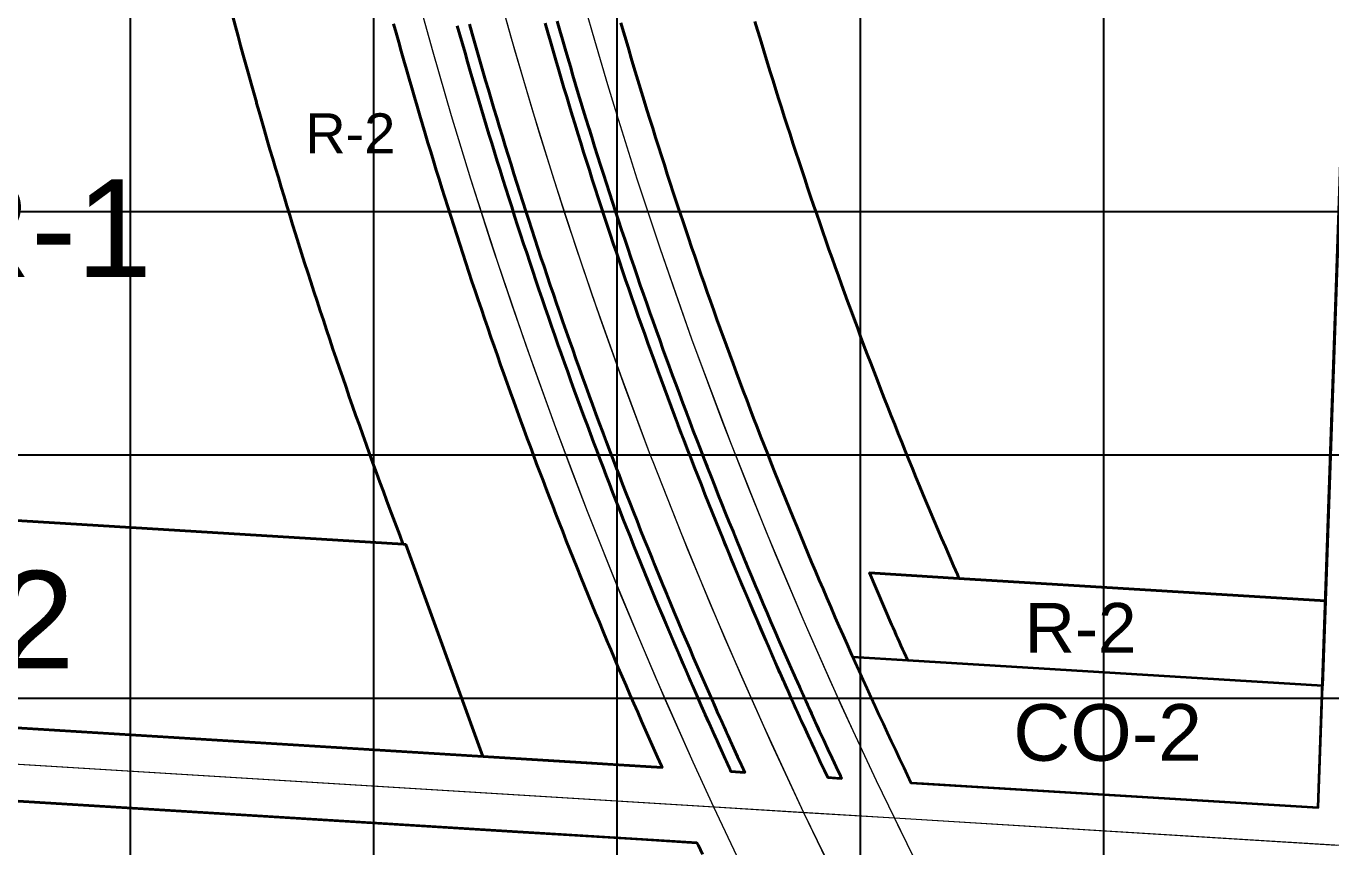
# Model space of a CAD drawing. Header units: millimetres. Extents: x 464536 to 476893, y 870501 to 881610.
# Drawn here: x 466457 to 466993, y 874039 to 874376 of the extents above; entities that cross this region are included whole.
import ezdxf
from ezdxf.enums import TextEntityAlignment as Align

# ---------------------------------------------------------------- set-up
doc = ezdxf.new("R2010")
doc.units = ezdxf.units.MM
for name, color, linetype, lineweight in [('Center_1', 7, 'Continuous', 5), ('Land Use Code', 7, 'Continuous', 35), ('Manufacturing and storage', 212, 'Continuous', 35), ('Mixed use', 30, 'Continuous', 35), ('Proposed Road Net work', 7, 'Continuous', 35), ('Recreational _ Environmental', 84, 'Continuous', 35), ('Residence', 50, 'Continuous', 35)]:
    doc.layers.add(name, color=color, linetype=linetype, lineweight=lineweight)
doc.layers.add('Commerce_ Business _ Trade', color=10, linetype='Continuous')
doc.layers.add('Grid1', color=7, linetype='Continuous')
doc.styles.add('Arial', font='arial.ttf')

msp = doc.modelspace()

# ---------------------------------------------------------------- linework, layer by layer
at = {"layer": 'Center_1'}
for points in [[(466790.81, 874023.97), (466776.73, 874052.97), (466760.21, 874088.55), (466744.37, 874124.44), (466729.23, 874160.63), (466714.78, 874197.1), (466713.76, 874199.75), (466701.46, 874232.66), (466689.73, 874265.77), (466678.56, 874299.08), (466667.97, 874332.58), (466657.96, 874366.26), (466648.52, 874400.1), (466639.32, 874435.5), (466630.75, 874471.05), (466622.81, 874506.75), (466615.51, 874542.59), (466609.3, 874576.04), (466603.64, 874609.6), (466598.55, 874643.24), (466594.01, 874676.96), (466592.42, 874689.85), (466588.85, 874721.82)], [(466750.45, 874032.58), (466739.74, 874055.23), (466731.27, 874073.66), (466716.17, 874107.76), (466701.68, 874142.12), (466687.82, 874176.74), (466674.76, 874211.07), (466662.56, 874244.93), (466650.95, 874279), (466639.93, 874313.26), (466631.99, 874339.29), (466624.39, 874365.42), (466617.14, 874391.65), (466607.73, 874427.83), (466598.98, 874464.18), (466590.88, 874500.67), (466589.7, 874506.26), (466582.67, 874541.27), (466576.24, 874576.39), (466570.42, 874611.61), (466565.2, 874646.93), (466563.14, 874662.2), (466558.33, 874701.73), (466556.5, 874718.68)], [(466682.81, 874397.87), (466690.62, 874370.3), (466696, 874352.12), (466699.14, 874341.81), (466708.1, 874313.37), (466717.47, 874285.07), (466730.57, 874247.7), (466733.13, 874240.67), (466746.81, 874204.37), (466761.19, 874168.34), (466776.25, 874132.59), (466778.16, 874128.19), (466792.04, 874097.06), (466806.44, 874066.17), (466813.9, 874050.69), (466821.52, 874035.19)], [(468355.42, 873956.2), (468352.98, 873956.35), (465187.59, 874150.37)]]:
    msp.add_lwpolyline(points, dxfattribs=at)
for points in [[(466776.73, 874052.97, 0), (466763.46, 874081.41, 0), (466750.62, 874110.05, 0), (466738.23, 874138.88, 0), (466726.28, 874167.9, 0), (466714.78, 874197.1, 0), (466713.76, 874199.75, 0), (466703.18, 874227.94, 0), (466693.02, 874256.29, 0), (466683.28, 874284.78, 0), (466673.95, 874313.42, 0), (466665.05, 874342.19, 0), (466656.57, 874371.08, 0), (466648.52, 874400.1, 0)], [(466682.81, 874397.87, 0), (466690.62, 874370.3, 0), (466696, 874352.12, 0), (466699.14, 874341.81, 0), (466708.1, 874313.37, 0), (466717.47, 874285.07, 0), (466723.93, 874266.36, 0), (466730.57, 874247.7, 0), (466733.13, 874240.67, 0), (466743.33, 874213.42, 0), (466753.91, 874186.32, 0), (466764.89, 874159.37, 0), (466776.25, 874132.59, 0), (466778.16, 874128.19, 0), (466787.35, 874107.41, 0), (466796.78, 874086.74, 0), (466806.44, 874066.17, 0), (466813.9, 874050.69, 0)], [(466739.74, 874055.23, 0), (466731.27, 874073.66, 0), (466719.89, 874099.21, 0), (466708.85, 874124.91, 0), (466698.16, 874150.75, 0), (466687.82, 874176.74, 0), (466681.21, 874193.88, 0), (466674.76, 874211.07, 0), (466665.56, 874236.45, 0), (466656.68, 874261.94, 0), (466648.14, 874287.55, 0), (466639.93, 874313.26, 0), (466631.99, 874339.29, 0), (466624.39, 874365.42, 0), (466617.14, 874391.65, 0)], [(466739.74, 874055.23, 0), (466179.25, 874089.59, 0)], [(466982.33, 873657.58, 0), (466968.78, 873675.23, 0), (466955.42, 873693.03, 0), (466942.26, 873710.97, 0), (466933.96, 873722.47, 0), (466925.75, 873734.04, 0), (466912.52, 873753.02, 0), (466899.63, 873771.97, 0), (466886.94, 873791.05, 0), (466874.46, 873810.28, 0), (466862.2, 873829.64, 0), (466850.15, 873849.14, 0), (466838.32, 873868.76, 0), (466828.3, 873885.78, 0), (466818.44, 873902.89, 0), (466806.54, 873924.05, 0), (466794.89, 873945.35, 0), (466783.49, 873966.79, 0), (466772.34, 873988.36, 0), (466761.44, 874010.05, 0), (466750.45, 874032.58, 0), (466739.74, 874055.23, 0)], [(466776.73, 874052.97, 0), (466739.74, 874055.23, 0)], [(466984.1, 873708.93, 0), (466971.1, 873726.57, 0), (466958.28, 873744.35, 0), (466945.66, 873762.26, 0), (466933.22, 873780.31, 0), (466920.99, 873798.48, 0), (466908.94, 873816.79, 0), (466897.1, 873835.23, 0), (466885.45, 873853.79, 0), (466874, 873872.48, 0), (466862.75, 873891.29, 0), (466851.7, 873910.21, 0), (466840.86, 873929.26, 0), (466835.76, 873938.38, 0), (466825.42, 873957.22, 0), (466815.28, 873976.16, 0), (466805.34, 873995.21, 0), (466795.6, 874014.36, 0), (466786.06, 874033.61, 0), (466776.73, 874052.97, 0)], [(466813.9, 874050.69, 0), (466776.73, 874052.97, 0)], [(466995.51, 874039.55, 0), (466813.9, 874050.69, 0)], [(466813.9, 874050.69, 0), (466816.42, 874045.51, 0), (466818.97, 874040.35, 0), (466821.52, 874035.19, 0), (466824.31, 874029.62, 0), (466827.11, 874024.06, 0), (466829.92, 874018.51, 0), (466830.25, 874017.87, 0), (466832.24, 874013.97, 0), (466832.25, 874013.95, 0)]]:
    msp.add_polyline3d(points, dxfattribs=at)
at = {"layer": 'Commerce_ Business _ Trade'}
msp.add_lwpolyline([(466989.77, 874105.03), (466988.04, 874055.04), (466843.61, 874063.89), (466825.87, 874064.98), (466820.71, 874065.3), (466820.67, 874065.39), (466819.19, 874068.47), (466817.72, 874071.55), (466816.01, 874075.15), (466814.31, 874078.75), (466812.61, 874082.36), (466810.92, 874085.97), (466809.24, 874089.58), (466807.57, 874093.19), (466805.9, 874096.81), (466804.24, 874100.43), (466802.59, 874104.06), (466800.94, 874107.69), (466799.3, 874111.32), (466797.67, 874114.96), (466796.82, 874116.86), (466819.37, 874115.47)], close=True, dxfattribs=at)
at = {"layer": 'Grid1'}
for p, q in [((466500, 870600), (466500, 881600)), ((466600, 870600), (466600, 881600)), ((466700, 870600), (466700, 881600)), ((466800, 870600), (466800, 881600)), ((466900, 870600), (466900, 881600)), ((464700, 874300), (472600, 874300)), ((464700, 874200), (472600, 874200)), ((464700, 874100), (472600, 874100))]:
    msp.add_line(p, q, dxfattribs=at)
at = {"layer": 'Manufacturing and storage'}
msp.add_lwpolyline([(466357.52, 874063.63), (466621.76, 874047.44), (466661.37, 874045.01), (466680.27, 874043.85), (466710.04, 874042.02), (466732.78, 874040.63), (466733.35, 874039.42), (466735.01, 874035.92)], dxfattribs=at)
at = {"layer": 'Mixed use'}
msp.add_lwpolyline([(466608.15, 874377.08), (466609.2, 874373.31), (466610.25, 874369.54), (466611.3, 874365.78), (466612.37, 874362.01), (466613.44, 874358.25), (466614.52, 874354.49), (466615.6, 874350.73), (466616.69, 874346.98), (466617.79, 874343.23), (466618.9, 874339.47), (466620.01, 874335.72), (466621.13, 874331.98), (466622.26, 874328.23), (466623.39, 874324.49), (466624.53, 874320.75), (466625.68, 874317.01), (466626.84, 874313.27), (466628, 874309.54), (466629.2, 874305.7), (466630.41, 874301.86), (466631.63, 874298.03), (466632.85, 874294.2), (466634.08, 874290.37), (466635.32, 874286.54), (466636.57, 874282.71), (466637.82, 874278.89), (466639.08, 874275.07), (466640.35, 874271.25), (466641.63, 874267.44), (466642.91, 874263.62), (466644.2, 874259.81), (466645.5, 874256.01), (466646.81, 874252.2), (466648.12, 874248.4), (466649.44, 874244.6), (466650.77, 874240.8), (466652.1, 874237), (466653.44, 874233.21), (466654.79, 874229.42), (466656.15, 874225.63), (466657.51, 874221.85), (466658.88, 874218.06), (466660.26, 874214.29), (466661.65, 874210.51), (466663.04, 874206.74), (466664.33, 874203.27), (466665.62, 874199.81), (466666.91, 874196.35), (466668.22, 874192.89), (466669.53, 874189.44), (466670.85, 874185.98), (466672.17, 874182.53), (466673.5, 874179.08), (466674.83, 874175.64), (466676.17, 874172.19), (466677.64, 874168.45), (466679.11, 874164.71), (466680.59, 874160.97), (466682.07, 874157.24), (466683.57, 874153.51), (466685.07, 874149.78), (466686.58, 874146.05), (466688.09, 874142.33), (466689.61, 874138.61), (466691.14, 874134.89), (466692.68, 874131.18), (466694.22, 874127.47), (466695.78, 874123.76), (466696.08, 874123.03), (466697.33, 874120.05), (466698.9, 874116.35), (466700.47, 874112.65), (466702.05, 874108.95), (466703.64, 874105.26), (466705.23, 874101.57), (466706.83, 874097.88), (466708.44, 874094.2), (466710.05, 874090.52), (466711.67, 874086.84), (466713.3, 874083.17), (466714.94, 874079.49), (466716.58, 874075.83), (466718.23, 874072.16), (466718.5, 874071.56), (466695.96, 874072.94), (466689.75, 874073.32), (466644.78, 874076.08), (466613.22, 874163.18), (466612.09, 874163.24), (466612, 874163.49), (466610.64, 874167.05), (466609.29, 874170.61), (466607.95, 874174.15), (466606.61, 874177.73), (466605.28, 874181.3), (466603.96, 874184.87), (466602.52, 874188.76), (466601.09, 874192.65), (466599.67, 874196.54), (466598.26, 874200.44), (466596.86, 874204.34), (466595.46, 874208.24), (466594.07, 874212.14), (466592.69, 874216.05), (466591.31, 874219.96), (466589.95, 874223.87), (466588.59, 874227.79), (466587.23, 874231.7), (466585.89, 874235.62), (466584.55, 874239.55), (466583.22, 874243.47), (466581.9, 874247.4), (466580.59, 874251.33), (466579.28, 874255.26), (466577.98, 874259.2), (466576.69, 874263.13), (466575.41, 874267.07), (466574.13, 874271.02), (466572.86, 874274.96), (466571.6, 874278.91), (466570.34, 874282.86), (466569.1, 874286.81), (466567.86, 874290.77), (466566.66, 874294.61), (466565.47, 874298.46), (466564.29, 874302.31), (466563.12, 874306.17), (466561.95, 874310.02), (466560.79, 874313.88), (466559.63, 874317.74), (466558.49, 874321.6), (466557.35, 874325.47), (466556.21, 874329.33), (466555.09, 874333.2), (466553.97, 874337.07), (466552.86, 874340.94), (466551.84, 874344.53), (466551.76, 874344.82), (466550.66, 874348.7), (466549.58, 874352.57), (466548.49, 874356.46), (466547.42, 874360.34), (466546.35, 874364.22), (466545.29, 874368.11), (466544.24, 874372), (466543.16, 874376.01), (466542.1, 874380.02)], dxfattribs=at)
msp.add_lwpolyline([(466756.62, 874378.03), (466757.67, 874374.52), (466758.7, 874371.06), (466761.77, 874360.97), (466762.89, 874357.35), (466764.03, 874353.68), (466765.17, 874350.01), (466766.33, 874346.34), (466767.49, 874342.67), (466768.66, 874339.01), (466769.83, 874335.34), (466771.01, 874331.69), (466772.2, 874328.03), (466773.4, 874324.37), (466774.6, 874320.72), (466775.82, 874317.07), (466777.04, 874313.42), (466778.26, 874309.78), (466779.49, 874306.14), (466780.73, 874302.51), (466781.97, 874298.88), (466783.22, 874295.26), (466784.48, 874291.64), (466785.74, 874288.03), (466787.01, 874284.41), (466788.29, 874280.8), (466789.58, 874277.19), (466790.87, 874273.59), (466792.16, 874270.01), (466794.65, 874263.15), (466795.98, 874259.53), (466797.33, 874255.89), (466798.68, 874252.25), (466800.04, 874248.61), (466801.41, 874244.98), (466802.78, 874241.35), (466804.16, 874237.72), (466805.55, 874234.09), (466806.94, 874230.47), (466808.35, 874226.85), (466809.76, 874223.23), (466811.17, 874219.61), (466812.6, 874216), (466814.03, 874212.39), (466815.47, 874208.79), (466816.92, 874205.18), (466818.37, 874201.58), (466819.83, 874197.98), (466821.3, 874194.39), (466822.77, 874190.8), (466824.25, 874187.21), (466825.74, 874183.62), (466827.24, 874180.04), (466828.08, 874178.03), (466828.74, 874176.46), (466830.25, 874172.88), (466831.77, 874169.31), (466833.29, 874165.74), (466834.83, 874162.17), (466836.36, 874158.61), (466838.21, 874154.35), (466839.76, 874150.8), (466840.44, 874149.25), (466803.64, 874151.5), (466812.73, 874130.3, 0.001593), (466817.89, 874118.75), (466819.37, 874115.47), (466796.82, 874116.86), (466796.05, 874118.6), (466794.43, 874122.24), (466792.82, 874125.88), (466791.22, 874129.53), (466789.62, 874133.18), (466787.72, 874137.55), (466786.14, 874141.21), (466784.57, 874144.88), (466783, 874148.55), (466781.45, 874152.22), (466779.89, 874155.89), (466778.35, 874159.57), (466776.81, 874163.25), (466775.28, 874166.93), (466773.76, 874170.62), (466772.25, 874174.31), (466770.74, 874178), (466769.24, 874181.7), (466767.75, 874185.4), (466766.26, 874189.1), (466764.78, 874192.8), (466763.31, 874196.51), (466761.85, 874200.22), (466760.39, 874203.93), (466758.95, 874207.65), (466757.51, 874211.37), (466756.07, 874215.09), (466754.65, 874218.82), (466753.23, 874222.54), (466751.82, 874226.27), (466750.41, 874230.01), (466749.02, 874233.74), (466747.63, 874237.48), (466746.25, 874241.22), (466744.87, 874244.96), (466742.33, 874251.96), (466740.99, 874255.66), (466739.67, 874259.36), (466738.35, 874263.07), (466737.03, 874266.78), (466735.73, 874270.49), (466734.43, 874274.21), (466733.14, 874277.92), (466731.85, 874281.64), (466730.58, 874285.37), (466729.31, 874289.09), (466728.04, 874292.83), (466726.78, 874296.58), (466725.53, 874300.33), (466724.29, 874304.07), (466723.05, 874307.83), (466721.82, 874311.58), (466720.6, 874315.34), (466719.38, 874319.1), (466718.18, 874322.86), (466716.98, 874326.62), (466715.78, 874330.39), (466714.6, 874334.15), (466713.42, 874337.93), (466712.25, 874341.7), (466711.09, 874345.46), (466707.97, 874355.73), (466706.89, 874359.33), (466705.81, 874362.94), (466704.74, 874366.56), (466703.68, 874370.17), (466702.62, 874373.79), (466701.54, 874377.52)], format="xyb", dxfattribs=at)
msp.add_lwpolyline([(466612.09, 874163.24), (466613.22, 874163.18), (466644.78, 874076.08), (466201.25, 874103.27), (466269.52, 874184.24), (466533.73, 874168.05)], close=True, dxfattribs=at)
msp.add_lwpolyline([(466840.44, 874149.25), (466925.93, 874144.01), (466990.98, 874140.02), (466989.77, 874105.03), (466819.37, 874115.47), (466817.89, 874118.75, -0.001593), (466812.73, 874130.3), (466803.64, 874151.5)], format="xyb", close=True, dxfattribs=at)
at = {"layer": 'Proposed Road Net work'}
for points in [[(466701.54, 874377.52, 0), (466702.62, 874373.79, 0), (466703.68, 874370.17, 0), (466704.74, 874366.56, 0), (466705.81, 874362.94, 0), (466706.89, 874359.33, 0), (466707.97, 874355.73, 0), (466711.09, 874345.46, 0), (466712.25, 874341.7, 0), (466713.42, 874337.93, 0), (466714.6, 874334.15, 0), (466715.78, 874330.39, 0), (466716.98, 874326.62, 0), (466718.18, 874322.86, 0), (466719.38, 874319.1, 0), (466720.6, 874315.34, 0), (466721.82, 874311.58, 0), (466723.05, 874307.83, 0), (466724.29, 874304.07, 0), (466725.53, 874300.33, 0), (466726.78, 874296.58, 0), (466728.04, 874292.83, 0), (466729.31, 874289.09, 0), (466730.58, 874285.37, 0), (466731.85, 874281.64, 0), (466733.14, 874277.92, 0), (466734.43, 874274.21, 0), (466735.73, 874270.49, 0), (466737.03, 874266.78, 0), (466738.35, 874263.07, 0), (466739.67, 874259.36, 0), (466740.99, 874255.66, 0), (466742.33, 874251.96, 0), (466744.87, 874244.96, 0), (466746.25, 874241.22, 0), (466747.63, 874237.48, 0), (466749.02, 874233.74, 0), (466750.41, 874230.01, 0), (466751.82, 874226.27, 0), (466753.23, 874222.54, 0), (466754.65, 874218.82, 0), (466756.07, 874215.09, 0), (466757.51, 874211.37, 0), (466758.95, 874207.65, 0), (466760.39, 874203.93, 0), (466761.85, 874200.22, 0), (466763.31, 874196.51, 0), (466764.78, 874192.8, 0), (466766.26, 874189.1, 0), (466767.75, 874185.4, 0), (466769.24, 874181.7, 0), (466770.74, 874178, 0), (466772.25, 874174.31, 0), (466773.76, 874170.62, 0), (466775.28, 874166.93, 0), (466776.81, 874163.25, 0), (466778.35, 874159.57, 0), (466779.89, 874155.89, 0), (466781.45, 874152.22, 0), (466783, 874148.55, 0), (466784.57, 874144.88, 0), (466786.14, 874141.21, 0), (466787.72, 874137.55, 0), (466789.62, 874133.18, 0), (466791.22, 874129.53, 0), (466792.82, 874125.88, 0), (466794.43, 874122.24, 0), (466796.05, 874118.6, 0), (466797.67, 874114.96, 0), (466799.3, 874111.32, 0), (466800.94, 874107.69, 0), (466802.59, 874104.06, 0), (466804.24, 874100.43, 0), (466805.9, 874096.81, 0), (466807.57, 874093.19, 0), (466809.24, 874089.58, 0), (466810.92, 874085.97, 0), (466812.61, 874082.36, 0), (466814.31, 874078.75, 0), (466816.01, 874075.15, 0), (466817.72, 874071.55, 0), (466819.19, 874068.47, 0), (466820.67, 874065.3, 0), (466988.04, 874055.04, 0), (467016.18, 874870.3, 0)], [(466701.54, 874377.52, 0), (466702.62, 874373.79, 0), (466703.68, 874370.17, 0), (466704.74, 874366.56, 0), (466705.81, 874362.94, 0), (466706.89, 874359.33, 0), (466707.97, 874355.73, 0), (466711.09, 874345.46, 0), (466712.25, 874341.7, 0), (466713.42, 874337.93, 0), (466714.6, 874334.15, 0), (466715.78, 874330.39, 0), (466716.98, 874326.62, 0), (466718.18, 874322.86, 0), (466719.38, 874319.1, 0), (466720.6, 874315.34, 0), (466721.82, 874311.58, 0), (466723.05, 874307.83, 0), (466724.29, 874304.07, 0), (466725.53, 874300.33, 0), (466726.78, 874296.58, 0), (466728.04, 874292.83, 0), (466729.31, 874289.09, 0), (466730.58, 874285.37, 0), (466731.85, 874281.64, 0), (466733.14, 874277.92, 0), (466734.43, 874274.21, 0), (466735.73, 874270.49, 0), (466737.03, 874266.78, 0), (466738.35, 874263.07, 0), (466739.67, 874259.36, 0), (466740.99, 874255.66, 0), (466742.33, 874251.96, 0), (466744.87, 874244.96, 0), (466746.25, 874241.22, 0), (466747.63, 874237.48, 0), (466749.02, 874233.74, 0), (466750.41, 874230.01, 0), (466751.82, 874226.27, 0), (466753.23, 874222.54, 0), (466754.65, 874218.82, 0), (466756.07, 874215.09, 0), (466757.51, 874211.37, 0), (466758.95, 874207.65, 0), (466760.39, 874203.93, 0), (466761.85, 874200.22, 0), (466763.31, 874196.51, 0), (466764.78, 874192.8, 0), (466766.26, 874189.1, 0), (466767.75, 874185.4, 0), (466769.24, 874181.7, 0), (466770.74, 874178, 0), (466772.25, 874174.31, 0), (466773.76, 874170.62, 0), (466775.28, 874166.93, 0), (466776.81, 874163.25, 0), (466778.35, 874159.57, 0), (466779.89, 874155.89, 0), (466781.45, 874152.22, 0), (466783, 874148.55, 0), (466784.57, 874144.88, 0), (466786.14, 874141.21, 0), (466787.72, 874137.55, 0), (466789.62, 874133.18, 0), (466791.22, 874129.53, 0), (466792.82, 874125.88, 0), (466794.43, 874122.24, 0), (466796.05, 874118.6, 0), (466797.67, 874114.96, 0), (466799.3, 874111.32, 0), (466800.94, 874107.69, 0), (466802.59, 874104.06, 0), (466804.24, 874100.43, 0), (466805.9, 874096.81, 0), (466807.57, 874093.19, 0), (466809.24, 874089.58, 0), (466810.92, 874085.97, 0), (466812.61, 874082.36, 0), (466814.31, 874078.75, 0), (466816.01, 874075.15, 0), (466817.72, 874071.55, 0), (466819.19, 874068.47, 0), (466820.67, 874065.3, 0), (466988.04, 874055.04, 0), (467016.18, 874870.3, 0)], [(466201.25, 874103.27, 0), (466718.5, 874071.56, 0), (466718.23, 874072.16, 0), (466716.58, 874075.83, 0), (466714.94, 874079.49, 0), (466713.3, 874083.17, 0), (466711.67, 874086.84, 0), (466710.05, 874090.52, 0), (466708.44, 874094.2, 0), (466706.83, 874097.88, 0), (466705.23, 874101.57, 0), (466703.64, 874105.26, 0), (466702.05, 874108.95, 0), (466700.47, 874112.65, 0), (466698.9, 874116.35, 0), (466697.33, 874120.05, 0), (466695.78, 874123.76, 0), (466694.22, 874127.47, 0), (466692.68, 874131.18, 0), (466691.14, 874134.89, 0), (466689.61, 874138.61, 0), (466688.09, 874142.33, 0), (466686.58, 874146.05, 0), (466685.07, 874149.78, 0), (466683.57, 874153.51, 0), (466682.07, 874157.24, 0), (466680.59, 874160.97, 0), (466679.11, 874164.71, 0), (466677.64, 874168.45, 0), (466676.17, 874172.19, 0), (466674.83, 874175.64, 0), (466673.5, 874179.08, 0), (466672.17, 874182.53, 0), (466670.85, 874185.98, 0), (466669.53, 874189.44, 0), (466668.22, 874192.89, 0), (466666.91, 874196.35, 0), (466665.62, 874199.81, 0), (466664.33, 874203.27, 0), (466663.04, 874206.74, 0), (466661.65, 874210.51, 0), (466660.26, 874214.29, 0), (466658.88, 874218.06, 0), (466657.51, 874221.85, 0), (466656.15, 874225.63, 0), (466654.79, 874229.42, 0), (466653.44, 874233.21, 0), (466652.1, 874237, 0), (466650.77, 874240.8, 0), (466649.44, 874244.6, 0), (466648.12, 874248.4, 0), (466646.81, 874252.2, 0), (466645.5, 874256.01, 0), (466644.2, 874259.81, 0), (466642.91, 874263.62, 0), (466641.63, 874267.44, 0), (466640.35, 874271.25, 0), (466639.08, 874275.07, 0), (466637.82, 874278.89, 0), (466636.57, 874282.71, 0), (466635.32, 874286.54, 0), (466634.08, 874290.37, 0), (466632.85, 874294.2, 0), (466631.63, 874298.03, 0), (466630.41, 874301.86, 0), (466629.2, 874305.7, 0), (466628, 874309.54, 0), (466626.84, 874313.27, 0), (466625.68, 874317.01, 0), (466624.53, 874320.75, 0), (466623.39, 874324.49, 0), (466622.26, 874328.23, 0), (466621.13, 874331.98, 0), (466620.01, 874335.72, 0), (466618.9, 874339.47, 0), (466617.79, 874343.23, 0), (466616.69, 874346.98, 0), (466615.6, 874350.73, 0), (466614.52, 874354.49, 0), (466613.44, 874358.25, 0), (466612.37, 874362.01, 0), (466611.3, 874365.78, 0), (466610.25, 874369.54, 0), (466609.2, 874373.31, 0), (466608.15, 874377.08, 0)], [(466201.25, 874103.27, 0), (466718.5, 874071.56, 0), (466718.23, 874072.16, 0), (466716.58, 874075.83, 0), (466714.94, 874079.49, 0), (466713.3, 874083.17, 0), (466711.67, 874086.84, 0), (466710.05, 874090.52, 0), (466708.44, 874094.2, 0), (466706.83, 874097.88, 0), (466705.23, 874101.57, 0), (466703.64, 874105.26, 0), (466702.05, 874108.95, 0), (466700.47, 874112.65, 0), (466698.9, 874116.35, 0), (466697.33, 874120.05, 0), (466695.78, 874123.76, 0), (466694.22, 874127.47, 0), (466692.68, 874131.18, 0), (466691.14, 874134.89, 0), (466689.61, 874138.61, 0), (466688.09, 874142.33, 0), (466686.58, 874146.05, 0), (466685.07, 874149.78, 0), (466683.57, 874153.51, 0), (466682.07, 874157.24, 0), (466680.59, 874160.97, 0), (466679.11, 874164.71, 0), (466677.64, 874168.45, 0), (466676.17, 874172.19, 0), (466674.83, 874175.64, 0), (466673.5, 874179.08, 0), (466672.17, 874182.53, 0), (466670.85, 874185.98, 0), (466669.53, 874189.44, 0), (466668.22, 874192.89, 0), (466666.91, 874196.35, 0), (466665.62, 874199.81, 0), (466664.33, 874203.27, 0), (466663.04, 874206.74, 0), (466661.65, 874210.51, 0), (466660.26, 874214.29, 0), (466658.88, 874218.06, 0), (466657.51, 874221.85, 0), (466656.15, 874225.63, 0), (466654.79, 874229.42, 0), (466653.44, 874233.21, 0), (466652.1, 874237, 0), (466650.77, 874240.8, 0), (466649.44, 874244.6, 0), (466648.12, 874248.4, 0), (466646.81, 874252.2, 0), (466645.5, 874256.01, 0), (466644.2, 874259.81, 0), (466642.91, 874263.62, 0), (466641.63, 874267.44, 0), (466640.35, 874271.25, 0), (466639.08, 874275.07, 0), (466637.82, 874278.89, 0), (466636.57, 874282.71, 0), (466635.32, 874286.54, 0), (466634.08, 874290.37, 0), (466632.85, 874294.2, 0), (466631.63, 874298.03, 0), (466630.41, 874301.86, 0), (466629.2, 874305.7, 0), (466628, 874309.54, 0), (466626.84, 874313.27, 0), (466625.68, 874317.01, 0), (466624.53, 874320.75, 0), (466623.39, 874324.49, 0), (466622.26, 874328.23, 0), (466621.13, 874331.98, 0), (466620.01, 874335.72, 0), (466618.9, 874339.47, 0), (466617.79, 874343.23, 0), (466616.69, 874346.98, 0), (466615.6, 874350.73, 0), (466614.52, 874354.49, 0), (466613.44, 874358.25, 0), (466612.37, 874362.01, 0), (466611.3, 874365.78, 0), (466610.25, 874369.54, 0), (466609.2, 874373.31, 0), (466608.15, 874377.08, 0)], [(466634.32, 874376.27, 0), (466635.37, 874372.55, 0), (466636.42, 874368.84, 0), (466637.48, 874365.12, 0), (466638.54, 874361.4, 0), (466639.61, 874357.69, 0), (466640.69, 874353.98, 0), (466641.78, 874350.27, 0), (466642.87, 874346.57, 0), (466643.97, 874342.86, 0), (466645.08, 874339.16, 0), (466646.19, 874335.46, 0), (466647.31, 874331.76, 0), (466648.44, 874328.06, 0), (466649.57, 874324.37, 0), (466650.71, 874320.68, 0), (466651.86, 874316.99, 0), (466653.05, 874313.2, 0), (466654.25, 874309.4, 0), (466655.45, 874305.62, 0), (466656.66, 874301.83, 0), (466657.88, 874298.04, 0), (466659.1, 874294.26, 0), (466660.33, 874290.48, 0), (466661.57, 874286.71, 0), (466662.82, 874282.93, 0), (466664.07, 874279.16, 0), (466665.33, 874275.39, 0), (466666.6, 874271.62, 0), (466667.87, 874267.86, 0), (466669.16, 874264.09, 0), (466670.45, 874260.33, 0), (466671.74, 874256.58, 0), (466673.05, 874252.82, 0), (466674.36, 874249.07, 0), (466675.68, 874245.32, 0), (466677, 874241.57, 0), (466678.34, 874237.83, 0), (466679.68, 874234.08, 0), (466681.02, 874230.34, 0), (466682.38, 874226.61, 0), (466683.74, 874222.87, 0), (466685.11, 874219.14, 0), (466686.49, 874215.41, 0), (466687.76, 874211.99, 0), (466689.03, 874208.57, 0), (466690.31, 874205.15, 0), (466691.6, 874201.73, 0), (466692.9, 874198.32, 0), (466694.2, 874194.91, 0), (466695.5, 874191.5, 0), (466696.82, 874188.09, 0), (466698.14, 874184.69, 0), (466699.46, 874181.28, 0), (466700.91, 874177.59, 0), (466702.36, 874173.89, 0), (466703.82, 874170.2, 0), (466705.29, 874166.51, 0), (466706.77, 874162.82, 0), (466708.25, 874159.14, 0), (466709.74, 874155.45, 0), (466711.24, 874151.78, 0), (466712.74, 874148.1, 0), (466714.25, 874144.43, 0), (466715.77, 874140.76, 0), (466717.3, 874137.09, 0), (466718.83, 874133.43, 0), (466720.37, 874129.76, 0), (466721.92, 874126.11, 0), (466723.47, 874122.45, 0), (466725.03, 874118.8, 0), (466726.6, 874115.15, 0), (466728.17, 874111.5, 0), (466729.75, 874107.86, 0), (466731.34, 874104.22, 0), (466732.94, 874100.58, 0), (466734.54, 874096.95, 0), (466736.15, 874093.32, 0), (466737.77, 874089.69, 0), (466739.39, 874086.07, 0), (466741.02, 874082.44, 0), (466742.66, 874078.83, 0), (466744.33, 874075.16, 0), (466746, 874071.49, 0), (466746.76, 874069.83, 0), (466752.43, 874069.48, 0), (466751.17, 874072.22, 0), (466749.48, 874075.9, 0), (466747.8, 874079.59, 0), (466746.13, 874083.28, 0), (466744.46, 874086.98, 0), (466742.8, 874090.68, 0), (466741.15, 874094.38, 0), (466739.51, 874098.08, 0), (466737.87, 874101.79, 0), (466736.24, 874105.5, 0), (466734.62, 874109.22, 0), (466733, 874112.93, 0), (466731.39, 874116.65, 0), (466729.79, 874120.38, 0), (466728.2, 874124.1, 0), (466726.61, 874127.83, 0), (466725.04, 874131.57, 0), (466723.46, 874135.3, 0), (466721.9, 874139.04, 0), (466720.34, 874142.79, 0), (466718.79, 874146.53, 0), (466717.25, 874150.28, 0), (466715.72, 874154.03, 0), (466714.19, 874157.79, 0), (466712.67, 874161.54, 0), (466711.16, 874165.3, 0), (466709.65, 874169.07, 0), (466708.16, 874172.83, 0), (466706.67, 874176.6, 0), (466705.18, 874180.37, 0), (466703.71, 874184.15, 0), (466702.24, 874187.93, 0), (466700.78, 874191.71, 0), (466699.75, 874194.38, 0), (466698.32, 874198.12, 0), (466696.9, 874201.86, 0), (466695.48, 874205.61, 0), (466694.07, 874209.36, 0), (466692.67, 874213.11, 0), (466691.28, 874216.87, 0), (466689.89, 874220.63, 0), (466688.51, 874224.39, 0), (466687.14, 874228.15, 0), (466685.77, 874231.92, 0), (466684.41, 874235.69, 0), (466683.06, 874239.46, 0), (466681.72, 874243.23, 0), (466680.38, 874247.01, 0), (466679.05, 874250.79, 0), (466677.73, 874254.57, 0), (466676.42, 874258.36, 0), (466675.11, 874262.15, 0), (466673.81, 874265.94, 0), (466672.52, 874269.73, 0), (466671.23, 874273.52, 0), (466669.96, 874277.32, 0), (466668.69, 874281.12, 0), (466667.42, 874284.92, 0), (466666.17, 874288.73, 0), (466664.92, 874292.54, 0), (466663.68, 874296.34, 0), (466662.45, 874300.16, 0), (466661.22, 874303.97, 0), (466660, 874307.79, 0), (466658.79, 874311.61, 0), (466657.59, 874315.43, 0), (466656.39, 874319.25, 0), (466655.2, 874323.08, 0), (466654.02, 874326.91, 0), (466652.85, 874330.74, 0), (466651.68, 874334.57, 0), (466650.52, 874338.41, 0), (466649.37, 874342.24, 0), (466648.23, 874346.08, 0), (466647.09, 874349.93, 0), (466645.96, 874353.77, 0), (466644.84, 874357.62, 0), (466643.73, 874361.46, 0), (466642.62, 874365.31, 0), (466641.52, 874369.17, 0), (466640.43, 874373.02, 0), (466639.35, 874376.88, 0)], [(466634.32, 874376.27, 0), (466635.37, 874372.55, 0), (466636.42, 874368.84, 0), (466637.48, 874365.12, 0), (466638.54, 874361.4, 0), (466639.61, 874357.69, 0), (466640.69, 874353.98, 0), (466641.78, 874350.27, 0), (466642.87, 874346.57, 0), (466643.97, 874342.86, 0), (466645.08, 874339.16, 0), (466646.19, 874335.46, 0), (466647.31, 874331.76, 0), (466648.44, 874328.06, 0), (466649.57, 874324.37, 0), (466650.71, 874320.68, 0), (466651.86, 874316.99, 0), (466653.05, 874313.2, 0), (466654.25, 874309.4, 0), (466655.45, 874305.62, 0), (466656.66, 874301.83, 0), (466657.88, 874298.04, 0), (466659.1, 874294.26, 0), (466660.33, 874290.48, 0), (466661.57, 874286.71, 0), (466662.82, 874282.93, 0), (466664.07, 874279.16, 0), (466665.33, 874275.39, 0), (466666.6, 874271.62, 0), (466667.87, 874267.86, 0), (466669.16, 874264.09, 0), (466670.45, 874260.33, 0), (466671.74, 874256.58, 0), (466673.05, 874252.82, 0), (466674.36, 874249.07, 0), (466675.68, 874245.32, 0), (466677, 874241.57, 0), (466678.34, 874237.83, 0), (466679.68, 874234.08, 0), (466681.02, 874230.34, 0), (466682.38, 874226.61, 0), (466683.74, 874222.87, 0), (466685.11, 874219.14, 0), (466686.49, 874215.41, 0), (466687.76, 874211.99, 0), (466689.03, 874208.57, 0), (466690.31, 874205.15, 0), (466691.6, 874201.73, 0), (466692.9, 874198.32, 0), (466694.2, 874194.91, 0), (466695.5, 874191.5, 0), (466696.82, 874188.09, 0), (466698.14, 874184.69, 0), (466699.46, 874181.28, 0), (466700.91, 874177.59, 0), (466702.36, 874173.89, 0), (466703.82, 874170.2, 0), (466705.29, 874166.51, 0), (466706.77, 874162.82, 0), (466708.25, 874159.14, 0), (466709.74, 874155.45, 0), (466711.24, 874151.78, 0), (466712.74, 874148.1, 0), (466714.25, 874144.43, 0), (466715.77, 874140.76, 0), (466717.3, 874137.09, 0), (466718.83, 874133.43, 0), (466720.37, 874129.76, 0), (466721.92, 874126.11, 0), (466723.47, 874122.45, 0), (466725.03, 874118.8, 0), (466726.6, 874115.15, 0), (466728.17, 874111.5, 0), (466729.75, 874107.86, 0), (466731.34, 874104.22, 0), (466732.94, 874100.58, 0), (466734.54, 874096.95, 0), (466736.15, 874093.32, 0), (466737.77, 874089.69, 0), (466739.39, 874086.07, 0), (466741.02, 874082.44, 0), (466742.66, 874078.83, 0), (466744.33, 874075.16, 0), (466746, 874071.49, 0), (466746.76, 874069.83, 0), (466752.43, 874069.48, 0), (466751.17, 874072.22, 0), (466749.48, 874075.9, 0), (466747.8, 874079.59, 0), (466746.13, 874083.28, 0), (466744.46, 874086.98, 0), (466742.8, 874090.68, 0), (466741.15, 874094.38, 0), (466739.51, 874098.08, 0), (466737.87, 874101.79, 0), (466736.24, 874105.5, 0), (466734.62, 874109.22, 0), (466733, 874112.93, 0), (466731.39, 874116.65, 0), (466729.79, 874120.38, 0), (466728.2, 874124.1, 0), (466726.61, 874127.83, 0), (466725.04, 874131.57, 0), (466723.46, 874135.3, 0), (466721.9, 874139.04, 0), (466720.34, 874142.79, 0), (466718.79, 874146.53, 0), (466717.25, 874150.28, 0), (466715.72, 874154.03, 0), (466714.19, 874157.79, 0), (466712.67, 874161.54, 0), (466711.16, 874165.3, 0), (466709.65, 874169.07, 0), (466708.16, 874172.83, 0), (466706.67, 874176.6, 0), (466705.18, 874180.37, 0), (466703.71, 874184.15, 0), (466702.24, 874187.93, 0), (466700.78, 874191.71, 0), (466699.75, 874194.38, 0), (466698.32, 874198.12, 0), (466696.9, 874201.86, 0), (466695.48, 874205.61, 0), (466694.07, 874209.36, 0), (466692.67, 874213.11, 0), (466691.28, 874216.87, 0), (466689.89, 874220.63, 0), (466688.51, 874224.39, 0), (466687.14, 874228.15, 0), (466685.77, 874231.92, 0), (466684.41, 874235.69, 0), (466683.06, 874239.46, 0), (466681.72, 874243.23, 0), (466680.38, 874247.01, 0), (466679.05, 874250.79, 0), (466677.73, 874254.57, 0), (466676.42, 874258.36, 0), (466675.11, 874262.15, 0), (466673.81, 874265.94, 0), (466672.52, 874269.73, 0), (466671.23, 874273.52, 0), (466669.96, 874277.32, 0), (466668.69, 874281.12, 0), (466667.42, 874284.92, 0), (466666.17, 874288.73, 0), (466664.92, 874292.54, 0), (466663.68, 874296.34, 0), (466662.45, 874300.16, 0), (466661.22, 874303.97, 0), (466660, 874307.79, 0), (466658.79, 874311.61, 0), (466657.59, 874315.43, 0), (466656.39, 874319.25, 0), (466655.2, 874323.08, 0), (466654.02, 874326.91, 0), (466652.85, 874330.74, 0), (466651.68, 874334.57, 0), (466650.52, 874338.41, 0), (466649.37, 874342.24, 0), (466648.23, 874346.08, 0), (466647.09, 874349.93, 0), (466645.96, 874353.77, 0), (466644.84, 874357.62, 0), (466643.73, 874361.46, 0), (466642.62, 874365.31, 0), (466641.52, 874369.17, 0), (466640.43, 874373.02, 0), (466639.35, 874376.88, 0)], [(466670.38, 874377.37, 0), (466671.46, 874373.57, 0), (466672.55, 874369.78, 0), (466673.65, 874365.99, 0), (466674.76, 874362.2, 0), (466675.87, 874358.41, 0), (466676.99, 874354.62, 0), (466678.12, 874350.84, 0), (466679.25, 874347.06, 0), (466680.39, 874343.28, 0), (466681.54, 874339.5, 0), (466682.7, 874335.72, 0), (466683.86, 874331.95, 0), (466685.03, 874328.18, 0), (466686.21, 874324.41, 0), (466687.4, 874320.65, 0), (466688.59, 874316.88, 0), (466689.79, 874313.12, 0), (466691, 874309.36, 0), (466692.22, 874305.61, 0), (466693.44, 874301.85, 0), (466694.67, 874298.1, 0), (466695.9, 874294.35, 0), (466697.15, 874290.6, 0), (466698.4, 874286.86, 0), (466699.66, 874283.12, 0), (466700.93, 874279.38, 0), (466702.2, 874275.64, 0), (466703.48, 874271.9, 0), (466704.77, 874268.17, 0), (466706.06, 874264.44, 0), (466707.37, 874260.72, 0), (466708.67, 874256.99, 0), (466709.99, 874253.27, 0), (466711.32, 874249.55, 0), (466712.65, 874245.83, 0), (466713.99, 874242.12, 0), (466715.33, 874238.41, 0), (466716.68, 874234.7, 0), (466718.04, 874230.99, 0), (466719.41, 874227.29, 0), (466720.79, 874223.58, 0), (466722.17, 874219.89, 0), (466723.56, 874216.19, 0), (466724.95, 874212.5, 0), (466726.36, 874208.81, 0), (466727.77, 874205.12, 0), (466728.78, 874202.49, 0), (466730.22, 874198.76, 0), (466731.66, 874195.04, 0), (466733.12, 874191.32, 0), (466734.58, 874187.6, 0), (466736.05, 874183.89, 0), (466737.52, 874180.18, 0), (466739, 874176.47, 0), (466740.49, 874172.76, 0), (466741.99, 874169.06, 0), (466743.5, 874165.36, 0), (466745.01, 874161.66, 0), (466746.53, 874157.97, 0), (466748.05, 874154.28, 0), (466749.59, 874150.59, 0), (466751.13, 874146.91, 0), (466752.68, 874143.22, 0), (466754.23, 874139.55, 0), (466755.8, 874135.87, 0), (466757.37, 874132.2, 0), (466758.94, 874128.53, 0), (466760.53, 874124.86, 0), (466762.12, 874121.2, 0), (466763.72, 874117.54, 0), (466765.32, 874113.88, 0), (466766.94, 874110.23, 0), (466768.56, 874106.58, 0), (466770.19, 874102.93, 0), (466771.82, 874099.28, 0), (466773.46, 874095.64, 0), (466775.11, 874092, 0), (466776.77, 874088.37, 0), (466778.43, 874084.74, 0), (466780.1, 874081.11, 0), (466781.78, 874077.49, 0), (466783.46, 874073.86, 0), (466785.15, 874070.25, 0), (466786.49, 874067.39, 0), (466792.19, 874067.05, 0), (466791.7, 874068.09, 0), (466789.98, 874071.74, 0), (466788.27, 874075.39, 0), (466786.57, 874079.05, 0), (466784.87, 874082.71, 0), (466783.18, 874086.37, 0), (466781.5, 874090.04, 0), (466779.83, 874093.71, 0), (466778.16, 874097.39, 0), (466776.5, 874101.06, 0), (466774.85, 874104.75, 0), (466773.21, 874108.43, 0), (466771.57, 874112.12, 0), (466769.94, 874115.81, 0), (466768.32, 874119.5, 0), (466766.7, 874123.2, 0), (466764.78, 874127.62, 0), (466763.18, 874131.33, 0), (466761.59, 874135.04, 0), (466760, 874138.75, 0), (466758.42, 874142.47, 0), (466756.85, 874146.19, 0), (466755.29, 874149.91, 0), (466753.73, 874153.64, 0), (466752.19, 874157.37, 0), (466750.64, 874161.1, 0), (466749.11, 874164.84, 0), (466747.59, 874168.58, 0), (466746.07, 874172.32, 0), (466744.56, 874176.06, 0), (466743.05, 874179.81, 0), (466741.55, 874183.56, 0), (466740.07, 874187.32, 0), (466738.58, 874191.07, 0), (466737.11, 874194.83, 0), (466735.64, 874198.59, 0), (466734.19, 874202.36, 0), (466732.73, 874206.13, 0), (466731.29, 874209.9, 0), (466729.85, 874213.67, 0), (466728.42, 874217.45, 0), (466727, 874221.23, 0), (466725.59, 874225.01, 0), (466724.18, 874228.8, 0), (466722.78, 874232.59, 0), (466721.39, 874236.39, 0), (466718.82, 874243.45, 0), (466717.47, 874247.2, 0), (466716.12, 874250.95, 0), (466714.79, 874254.71, 0), (466713.46, 874258.46, 0), (466712.14, 874262.22, 0), (466710.82, 874265.98, 0), (466709.51, 874269.75, 0), (466708.21, 874273.51, 0), (466706.92, 874277.28, 0), (466705.64, 874281.05, 0), (466704.35, 874284.84, 0), (466703.08, 874288.63, 0), (466701.81, 874292.43, 0), (466700.55, 874296.22, 0), (466699.3, 874300.02, 0), (466698.05, 874303.82, 0), (466696.82, 874307.62, 0), (466695.59, 874311.43, 0), (466694.36, 874315.24, 0), (466693.15, 874319.05, 0), (466691.94, 874322.86, 0), (466690.74, 874326.68, 0), (466689.55, 874330.5, 0), (466688.36, 874334.32, 0), (466687.18, 874338.15, 0), (466684.04, 874348.5, 0), (466682.94, 874352.17, 0), (466681.85, 874355.83, 0), (466680.76, 874359.48, 0), (466679.69, 874363.15, 0), (466678.62, 874366.81, 0), (466677.52, 874370.58, 0), (466676.44, 874374.36, 0), (466675.36, 874378.14, 0)], [(466670.38, 874377.37, 0), (466671.46, 874373.57, 0), (466672.55, 874369.78, 0), (466673.65, 874365.99, 0), (466674.76, 874362.2, 0), (466675.87, 874358.41, 0), (466676.99, 874354.62, 0), (466678.12, 874350.84, 0), (466679.25, 874347.06, 0), (466680.39, 874343.28, 0), (466681.54, 874339.5, 0), (466682.7, 874335.72, 0), (466683.86, 874331.95, 0), (466685.03, 874328.18, 0), (466686.21, 874324.41, 0), (466687.4, 874320.65, 0), (466688.59, 874316.88, 0), (466689.79, 874313.12, 0), (466691, 874309.36, 0), (466692.22, 874305.61, 0), (466693.44, 874301.85, 0), (466694.67, 874298.1, 0), (466695.9, 874294.35, 0), (466697.15, 874290.6, 0), (466698.4, 874286.86, 0), (466699.66, 874283.12, 0), (466700.93, 874279.38, 0), (466702.2, 874275.64, 0), (466703.48, 874271.9, 0), (466704.77, 874268.17, 0), (466706.06, 874264.44, 0), (466707.37, 874260.72, 0), (466708.67, 874256.99, 0), (466709.99, 874253.27, 0), (466711.32, 874249.55, 0), (466712.65, 874245.83, 0), (466713.99, 874242.12, 0), (466715.33, 874238.41, 0), (466716.68, 874234.7, 0), (466718.04, 874230.99, 0), (466719.41, 874227.29, 0), (466720.79, 874223.58, 0), (466722.17, 874219.89, 0), (466723.56, 874216.19, 0), (466724.95, 874212.5, 0), (466726.36, 874208.81, 0), (466727.77, 874205.12, 0), (466728.78, 874202.49, 0), (466730.22, 874198.76, 0), (466731.66, 874195.04, 0), (466733.12, 874191.32, 0), (466734.58, 874187.6, 0), (466736.05, 874183.89, 0), (466737.52, 874180.18, 0), (466739, 874176.47, 0), (466740.49, 874172.76, 0), (466741.99, 874169.06, 0), (466743.5, 874165.36, 0), (466745.01, 874161.66, 0), (466746.53, 874157.97, 0), (466748.05, 874154.28, 0), (466749.59, 874150.59, 0), (466751.13, 874146.91, 0), (466752.68, 874143.22, 0), (466754.23, 874139.55, 0), (466755.8, 874135.87, 0), (466757.37, 874132.2, 0), (466758.94, 874128.53, 0), (466760.53, 874124.86, 0), (466762.12, 874121.2, 0), (466763.72, 874117.54, 0), (466765.32, 874113.88, 0), (466766.94, 874110.23, 0), (466768.56, 874106.58, 0), (466770.19, 874102.93, 0), (466771.82, 874099.28, 0), (466773.46, 874095.64, 0), (466775.11, 874092, 0), (466776.77, 874088.37, 0), (466778.43, 874084.74, 0), (466780.1, 874081.11, 0), (466781.78, 874077.49, 0), (466783.46, 874073.86, 0), (466785.15, 874070.25, 0), (466786.49, 874067.39, 0), (466792.19, 874067.05, 0), (466791.7, 874068.09, 0), (466789.98, 874071.74, 0), (466788.27, 874075.39, 0), (466786.57, 874079.05, 0), (466784.87, 874082.71, 0), (466783.18, 874086.37, 0), (466781.5, 874090.04, 0), (466779.83, 874093.71, 0), (466778.16, 874097.39, 0), (466776.5, 874101.06, 0), (466774.85, 874104.75, 0), (466773.21, 874108.43, 0), (466771.57, 874112.12, 0), (466769.94, 874115.81, 0), (466768.32, 874119.5, 0), (466766.7, 874123.2, 0), (466764.78, 874127.62, 0), (466763.18, 874131.33, 0), (466761.59, 874135.04, 0), (466760, 874138.75, 0), (466758.42, 874142.47, 0), (466756.85, 874146.19, 0), (466755.29, 874149.91, 0), (466753.73, 874153.64, 0), (466752.19, 874157.37, 0), (466750.64, 874161.1, 0), (466749.11, 874164.84, 0), (466747.59, 874168.58, 0), (466746.07, 874172.32, 0), (466744.56, 874176.06, 0), (466743.05, 874179.81, 0), (466741.55, 874183.56, 0), (466740.07, 874187.32, 0), (466738.58, 874191.07, 0), (466737.11, 874194.83, 0), (466735.64, 874198.59, 0), (466734.19, 874202.36, 0), (466732.73, 874206.13, 0), (466731.29, 874209.9, 0), (466729.85, 874213.67, 0), (466728.42, 874217.45, 0), (466727, 874221.23, 0), (466725.59, 874225.01, 0), (466724.18, 874228.8, 0), (466722.78, 874232.59, 0), (466721.39, 874236.39, 0), (466718.82, 874243.45, 0), (466717.47, 874247.2, 0), (466716.12, 874250.95, 0), (466714.79, 874254.71, 0), (466713.46, 874258.46, 0), (466712.14, 874262.22, 0), (466710.82, 874265.98, 0), (466709.51, 874269.75, 0), (466708.21, 874273.51, 0), (466706.92, 874277.28, 0), (466705.64, 874281.05, 0), (466704.35, 874284.84, 0), (466703.08, 874288.63, 0), (466701.81, 874292.43, 0), (466700.55, 874296.22, 0), (466699.3, 874300.02, 0), (466698.05, 874303.82, 0), (466696.82, 874307.62, 0), (466695.59, 874311.43, 0), (466694.36, 874315.24, 0), (466693.15, 874319.05, 0), (466691.94, 874322.86, 0), (466690.74, 874326.68, 0), (466689.55, 874330.5, 0), (466688.36, 874334.32, 0), (466687.18, 874338.15, 0), (466684.04, 874348.5, 0), (466682.94, 874352.17, 0), (466681.85, 874355.83, 0), (466680.76, 874359.48, 0), (466679.69, 874363.15, 0), (466678.62, 874366.81, 0), (466677.52, 874370.58, 0), (466676.44, 874374.36, 0), (466675.36, 874378.14, 0)], [(466735.01, 874035.92, 0), (466733.35, 874039.42, 0), (466732.78, 874040.63, 0), (466177.16, 874074.69, 0)], [(466735.01, 874035.92, 0), (466733.35, 874039.42, 0), (466732.78, 874040.63, 0), (466177.16, 874074.69, 0)]]:
    msp.add_polyline3d(points, dxfattribs=at)
at = {"layer": 'Recreational _ Environmental'}
for points in [[(466639.35, 874376.88), (466640.43, 874373.02), (466641.52, 874369.17), (466642.62, 874365.31), (466643.73, 874361.46), (466644.84, 874357.62), (466645.96, 874353.77), (466647.09, 874349.93), (466648.23, 874346.08), (466649.37, 874342.24), (466650.52, 874338.41), (466651.68, 874334.57), (466652.85, 874330.74), (466654.02, 874326.91), (466655.2, 874323.08), (466656.39, 874319.25), (466657.59, 874315.43), (466658.79, 874311.61), (466660, 874307.79), (466661.22, 874303.97), (466662.45, 874300.16), (466663.68, 874296.34), (466664.92, 874292.54), (466666.17, 874288.73), (466667.42, 874284.92), (466668.69, 874281.12), (466669.96, 874277.32), (466671.23, 874273.52), (466672.52, 874269.73), (466673.81, 874265.94), (466675.11, 874262.15), (466676.42, 874258.36), (466677.73, 874254.57), (466679.05, 874250.79), (466680.38, 874247.01), (466681.72, 874243.23), (466683.06, 874239.46), (466684.41, 874235.69), (466685.77, 874231.92), (466687.14, 874228.15), (466688.51, 874224.39), (466689.89, 874220.63), (466691.28, 874216.87), (466692.67, 874213.11), (466694.07, 874209.36), (466695.26, 874206.19), (466695.48, 874205.61), (466696.9, 874201.86), (466698.32, 874198.12), (466699.75, 874194.38), (466700.78, 874191.71), (466702.24, 874187.93), (466703.71, 874184.15), (466705.18, 874180.37), (466706.67, 874176.6), (466708.16, 874172.83), (466709.65, 874169.07), (466711.16, 874165.3), (466712.67, 874161.54), (466714.19, 874157.79), (466714.98, 874155.85), (466715.72, 874154.03), (466716.29, 874152.64), (466717.25, 874150.28), (466717.65, 874149.3), (466718.79, 874146.53), (466719.03, 874145.97), (466720.34, 874142.79), (466720.4, 874142.65), (466720.41, 874142.63), (466721.9, 874139.04), (466723.46, 874135.3), (466725.04, 874131.57), (466726.61, 874127.83), (466728.2, 874124.1), (466729.79, 874120.38), (466731.39, 874116.65), (466733, 874112.93), (466734.62, 874109.22), (466736.24, 874105.5), (466737.87, 874101.79), (466739.39, 874098.35), (466739.51, 874098.08), (466740.77, 874095.24), (466741.15, 874094.38), (466742.16, 874092.12), (466742.8, 874090.68), (466743.55, 874089.01), (466744.46, 874086.98), (466744.95, 874085.9), (466746.13, 874083.28), (466746.43, 874082.61), (466747.8, 874079.59), (466747.92, 874079.32), (466749.42, 874076.04), (466749.48, 874075.9), (466750.92, 874072.76), (466751.17, 874072.22), (466752.43, 874069.48), (466746.76, 874069.83), (466746.38, 874070.67), (466746, 874071.49), (466744.87, 874073.96), (466744.33, 874075.16), (466743.37, 874077.25), (466742.66, 874078.83), (466741.88, 874080.55), (466741.02, 874082.44), (466740.39, 874083.84), (466739.39, 874086.07), (466738.99, 874086.96), (466737.77, 874089.69), (466737.59, 874090.09), (466736.2, 874093.21), (466736.15, 874093.32), (466734.81, 874096.35), (466715.79, 874140.7), (466715.79, 874140.71), (466715.79, 874140.71), (466715.77, 874140.76), (466714.4, 874144.06), (466714.25, 874144.43), (466713.03, 874147.4), (466712.74, 874148.1), (466711.66, 874150.75), (466711.24, 874151.78), (466710.3, 874154.09), (466710.26, 874154.18), (466709.74, 874155.45), (466708.25, 874159.14), (466706.77, 874162.82), (466705.29, 874166.51), (466703.82, 874170.2), (466702.36, 874173.89), (466700.91, 874177.59), (466699.46, 874181.28), (466698.14, 874184.69), (466696.82, 874188.09), (466695.5, 874191.5), (466694.2, 874194.91), (466692.9, 874198.32), (466691.6, 874201.73), (466690.31, 874205.15), (466689.03, 874208.57), (466687.76, 874211.99), (466686.49, 874215.41), (466685.11, 874219.14), (466683.74, 874222.87), (466682.38, 874226.61), (466681.02, 874230.34), (466679.68, 874234.08), (466678.34, 874237.83), (466677, 874241.57), (466675.68, 874245.32), (466674.36, 874249.07), (466673.05, 874252.82), (466671.74, 874256.58), (466670.45, 874260.33), (466669.16, 874264.09), (466667.87, 874267.86), (466666.6, 874271.62), (466665.33, 874275.39), (466664.07, 874279.16), (466662.82, 874282.93), (466661.57, 874286.71), (466660.33, 874290.48), (466659.1, 874294.26), (466657.88, 874298.04), (466656.66, 874301.83), (466655.45, 874305.62), (466654.25, 874309.4), (466653.05, 874313.2), (466651.86, 874316.99), (466650.71, 874320.68), (466649.57, 874324.37), (466648.44, 874328.06), (466647.31, 874331.76), (466646.19, 874335.46), (466645.08, 874339.16), (466643.97, 874342.86), (466642.87, 874346.57), (466641.78, 874350.27), (466640.69, 874353.98), (466639.61, 874357.69), (466638.54, 874361.4), (466637.48, 874365.12), (466636.42, 874368.84), (466635.37, 874372.55), (466634.32, 874376.27)], [(466675.36, 874378.14), (466676.44, 874374.36), (466677.52, 874370.58), (466678.62, 874366.81), (466679.69, 874363.15), (466680.76, 874359.48), (466681.85, 874355.83), (466682.94, 874352.17), (466684.04, 874348.5), (466687.18, 874338.15), (466688.36, 874334.32), (466688.58, 874333.62), (466689.55, 874330.5), (466690.74, 874326.68), (466691.94, 874322.86), (466693.15, 874319.05), (466694.36, 874315.24), (466695.59, 874311.43), (466696.82, 874307.62), (466698.05, 874303.82), (466699.3, 874300.02), (466700.55, 874296.22), (466701.81, 874292.43), (466703.08, 874288.63), (466704.35, 874284.84), (466705.64, 874281.05), (466706.92, 874277.28), (466708.21, 874273.51), (466709.51, 874269.75), (466710.82, 874265.98), (466712.14, 874262.22), (466713.46, 874258.46), (466714.79, 874254.71), (466716.12, 874250.95), (466717.47, 874247.2), (466718.82, 874243.45), (466721.39, 874236.39), (466722.78, 874232.59), (466724.18, 874228.8), (466725.59, 874225.01), (466727, 874221.23), (466728.42, 874217.45), (466728.51, 874217.23), (466729.85, 874213.67), (466731.29, 874209.9), (466732.73, 874206.13), (466734.19, 874202.36), (466735.64, 874198.59), (466736.94, 874195.28), (466737.11, 874194.83), (466738.58, 874191.07), (466740.07, 874187.32), (466741.55, 874183.56), (466743.05, 874179.81), (466744.56, 874176.06), (466746.07, 874172.32), (466747.59, 874168.58), (466748.09, 874167.33), (466749.11, 874164.84), (466749.19, 874164.65), (466750.34, 874161.84), (466750.64, 874161.1), (466751.5, 874159.04), (466752.19, 874157.37), (466752.65, 874156.25), (466752.68, 874156.18), (466753.73, 874153.64), (466755.29, 874149.91), (466756.85, 874146.19), (466758.42, 874142.47), (466760, 874138.75), (466761.59, 874135.04), (466763.18, 874131.33), (466764.78, 874127.62), (466766.7, 874123.2), (466768.32, 874119.5), (466769.94, 874115.81), (466771.48, 874112.32), (466771.57, 874112.12), (466772.81, 874109.32), (466773.21, 874108.43), (466774.16, 874106.3), (466774.85, 874104.75), (466775.51, 874103.28), (466776.5, 874101.06), (466776.86, 874100.27), (466778.16, 874097.39), (466778.32, 874097.04), (466779.78, 874093.81), (466779.83, 874093.71), (466781.26, 874090.58), (466781.5, 874090.04), (466782.73, 874087.35), (466783.18, 874086.37), (466784.22, 874084.13), (466784.87, 874082.71), (466785.7, 874080.91), (466786.57, 874079.05), (466787.2, 874077.69), (466788.27, 874075.39), (466788.7, 874074.48), (466789.98, 874071.74), (466790.21, 874071.24), (466791.7, 874068.09), (466791.73, 874068.01), (466792.19, 874067.05), (466789.77, 874067.19), (466786.5, 874067.39), (466785.68, 874069.12), (466785.15, 874070.25), (466784.17, 874072.36), (466783.46, 874073.86), (466782.66, 874075.58), (466781.78, 874077.49), (466781.17, 874078.81), (466781.16, 874078.83), (466780.1, 874081.11), (466779.67, 874082.04), (466778.43, 874084.74), (466778.19, 874085.27), (466776.77, 874088.37), (466776.71, 874088.5), (466775.76, 874090.59), (466775.23, 874091.74), (466775.11, 874092), (466775, 874092.24), (466773.76, 874094.98), (466773.46, 874095.64), (466772.3, 874098.22), (466771.82, 874099.28), (466770.94, 874101.24), (466770.19, 874102.93), (466769.59, 874104.26), (466768.56, 874106.58), (466768.24, 874107.29), (466766.94, 874110.23), (466766.89, 874110.33), (466763.67, 874117.85), (466759.7, 874127.12), (466748.05, 874154.28), (466748.04, 874154.31), (466746.87, 874157.13), (466746.53, 874157.97), (466745.72, 874159.94), (466745.01, 874161.66), (466744.56, 874162.75), (466743.5, 874165.36), (466743.41, 874165.57), (466743.38, 874165.66), (466743.36, 874165.69), (466741.99, 874169.06), (466740.49, 874172.76), (466739, 874176.47), (466737.52, 874180.18), (466736.05, 874183.89), (466734.58, 874187.6), (466733.12, 874191.32), (466731.66, 874195.04), (466730.22, 874198.76), (466728.78, 874202.49), (466727.77, 874205.12), (466726.41, 874208.66), (466726.36, 874208.81), (466724.95, 874212.5), (466724.9, 874212.63), (466723.56, 874216.19), (466722.17, 874219.89), (466720.79, 874223.58), (466719.41, 874227.29), (466718.04, 874230.99), (466716.68, 874234.7), (466715.33, 874238.41), (466713.99, 874242.12), (466712.65, 874245.83), (466711.32, 874249.55), (466709.99, 874253.27), (466708.67, 874256.99), (466707.37, 874260.72), (466706.06, 874264.44), (466704.77, 874268.17), (466703.48, 874271.9), (466702.2, 874275.64), (466700.93, 874279.38), (466699.66, 874283.12), (466698.4, 874286.86), (466697.15, 874290.6), (466695.9, 874294.35), (466694.67, 874298.1), (466693.44, 874301.85), (466692.22, 874305.61), (466691, 874309.36), (466689.79, 874313.12), (466688.59, 874316.88), (466687.4, 874320.65), (466686.21, 874324.41), (466685.03, 874328.18), (466683.86, 874331.95), (466682.7, 874335.72), (466681.54, 874339.5), (466680.39, 874343.28), (466679.25, 874347.06), (466678.12, 874350.84), (466676.99, 874354.62), (466675.87, 874358.41), (466674.76, 874362.2), (466673.65, 874365.99), (466672.55, 874369.78), (466671.46, 874373.57), (466670.38, 874377.37)]]:
    msp.add_lwpolyline(points, dxfattribs=at)
at = {"layer": 'Residence'}
for points in [[(467016.18, 874870.3), (466990.98, 874140.02), (466925.93, 874144.01), (466840.44, 874149.25), (466839.76, 874150.8), (466838.21, 874154.35), (466836.36, 874158.61), (466834.83, 874162.17), (466833.29, 874165.74), (466831.77, 874169.31), (466830.25, 874172.88), (466828.74, 874176.46), (466828.08, 874178.03), (466827.24, 874180.04), (466825.74, 874183.62), (466824.25, 874187.21), (466822.77, 874190.8), (466821.3, 874194.39), (466819.83, 874197.98), (466818.37, 874201.58), (466816.92, 874205.18), (466815.47, 874208.79), (466814.03, 874212.39), (466812.6, 874216), (466811.17, 874219.61), (466809.76, 874223.23), (466808.35, 874226.85), (466806.94, 874230.47), (466805.55, 874234.09), (466804.16, 874237.72), (466802.78, 874241.35), (466801.41, 874244.98), (466800.04, 874248.61), (466798.68, 874252.25), (466797.33, 874255.89), (466795.98, 874259.53), (466794.65, 874263.15), (466792.16, 874270.01), (466790.87, 874273.59), (466789.58, 874277.19), (466788.29, 874280.8), (466787.01, 874284.41), (466785.74, 874288.03), (466784.48, 874291.64), (466783.22, 874295.26), (466781.97, 874298.88), (466780.73, 874302.51), (466779.49, 874306.14), (466778.26, 874309.78), (466777.04, 874313.42), (466775.82, 874317.07), (466774.6, 874320.72), (466773.4, 874324.37), (466772.2, 874328.03), (466771.01, 874331.69), (466769.83, 874335.34), (466768.66, 874339.01), (466767.49, 874342.67), (466766.33, 874346.34), (466765.17, 874350.01), (466764.03, 874353.68), (466762.89, 874357.35), (466761.77, 874360.97), (466758.7, 874371.06), (466757.67, 874374.52), (466756.62, 874378.03)], [(466542.1, 874380.02), (466543.16, 874376.01), (466544.24, 874372), (466545.29, 874368.11), (466546.35, 874364.22), (466547.42, 874360.34), (466548.49, 874356.46), (466549.58, 874352.57), (466550.66, 874348.7), (466551.76, 874344.82), (466551.84, 874344.53), (466552.86, 874340.94), (466553.97, 874337.07), (466555.09, 874333.2), (466556.21, 874329.33), (466557.35, 874325.47), (466558.49, 874321.6), (466559.63, 874317.74), (466560.79, 874313.88), (466561.95, 874310.02), (466563.12, 874306.17), (466564.29, 874302.31), (466565.47, 874298.46), (466566.66, 874294.61), (466567.86, 874290.77), (466569.1, 874286.81), (466570.34, 874282.86), (466571.6, 874278.91), (466572.86, 874274.96), (466574.13, 874271.02), (466575.41, 874267.07), (466576.69, 874263.13), (466577.98, 874259.2), (466579.28, 874255.26), (466580.59, 874251.33), (466581.9, 874247.4), (466583.22, 874243.47), (466584.55, 874239.55), (466585.89, 874235.62), (466587.23, 874231.7), (466588.59, 874227.79), (466589.95, 874223.87), (466591.31, 874219.96), (466592.69, 874216.05), (466594.07, 874212.14), (466595.46, 874208.24), (466596.86, 874204.34), (466598.26, 874200.44), (466599.67, 874196.54), (466601.09, 874192.65), (466602.52, 874188.76), (466603.96, 874184.87), (466605.28, 874181.3), (466606.61, 874177.73), (466607.95, 874174.15), (466609.29, 874170.61), (466610.64, 874167.05), (466612, 874163.49), (466612.09, 874163.24), (466533.73, 874168.05), (466269.52, 874184.24)]]:
    msp.add_lwpolyline(points, dxfattribs=at)

# ---------------------------------------------------------------- texts
at = {"layer": 'Land Use Code', "color": 7, "true_color": 0xffffff, "style": 'Arial'}
for s, height, p in [('R-2', 16.419, (466590.37, 874318.95)), ('R-1', 40.076, (466463.84, 874261.1)), ('R-2', 40.076, (466431.95, 874100.19)), ('R-2', 20.42, (466890.42, 874112.59)), ('CO-2', 23.252, (466901.51, 874067.33))]:
    msp.add_text(s, height=height, dxfattribs=at).set_placement(p, align=Align.BOTTOM_CENTER)

doc.saveas('drawing.dxf')
